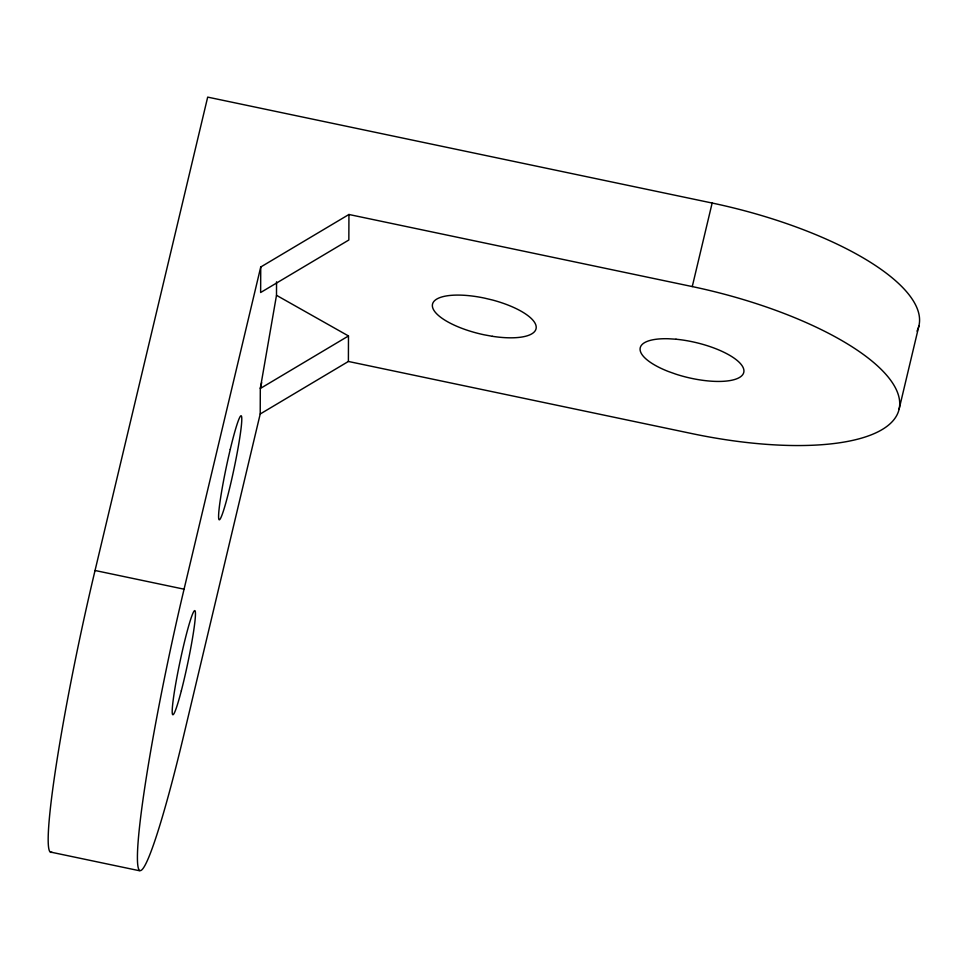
<?xml version="1.0" encoding="UTF-8"?>
<svg xmlns="http://www.w3.org/2000/svg" width="968" height="968" viewBox="0 0 968 968"><rect width="100%" height="100%" fill="white"/><g stroke="black" fill="none" stroke-linecap="round" stroke-linejoin="round"><path stroke-width="1.45" d="M260.211 413.989L348.395 361.463L691.745 433.555A212.827 71.777 13.4 0 0 899.72 403.68A212.827 71.777 13.4 0 0 692.265 286.576L348.94 214.485L260.731 267.011L184.065 589.185A212.827 15.778 -78.1 0 0 137.42 857.6A212.827 15.778 -78.1 0 0 183.545 736.164L260.211 413.989L260.307 388.495L276.497 295.313L276.546 281.833M260.731 267.011L260.634 292.517L348.843 240.003L348.94 214.485M348.395 361.463L348.48 335.956L276.497 295.313M51.836 852.191A212.827 15.778 -78.1 0 1 95.045 570.491L207.684 97.115L712.145 203.038A212.827 71.777 13.4 0 1 916.999 331.104M261.699 382.602L260.307 388.495L348.48 335.956M692.265 286.576L712.145 203.038M899.066 409.319L918.935 325.78M95.045 570.491L184.065 589.185M50.59 852.082L139.61 870.764M230.251 449.382L228.436 457.235A53.204 3.945 -78.1 0 0 218.587 516.489A53.204 3.945 -78.1 0 0 228.315 493.523L230.13 486.13A53.204 3.945 -78.1 0 0 241.782 419.023A53.204 3.945 -78.1 0 0 230.251 449.382M676.015 339.224L668.489 338.752A53.204 17.944 13.4 0 0 640.078 349.17A53.204 17.944 13.4 0 0 668.368 371.494L675.894 374.168A53.204 17.944 13.4 0 0 743.932 370.974A53.204 17.944 13.4 0 0 676.015 339.224M492.349 336.307L484.23 334.819A53.204 17.944 13.4 0 1 432.357 305.549A53.204 17.944 13.4 0 1 484.351 298.083L492.47 300.007A53.204 17.944 13.4 0 1 536.212 327.353A53.204 17.944 13.4 0 1 492.349 336.307M181.331 690.777A53.204 3.945 -78.1 0 0 194.858 610.651A53.204 3.945 -78.1 0 0 175.232 686.602A53.204 3.945 -78.1 0 0 181.331 690.777"/></g></svg>
